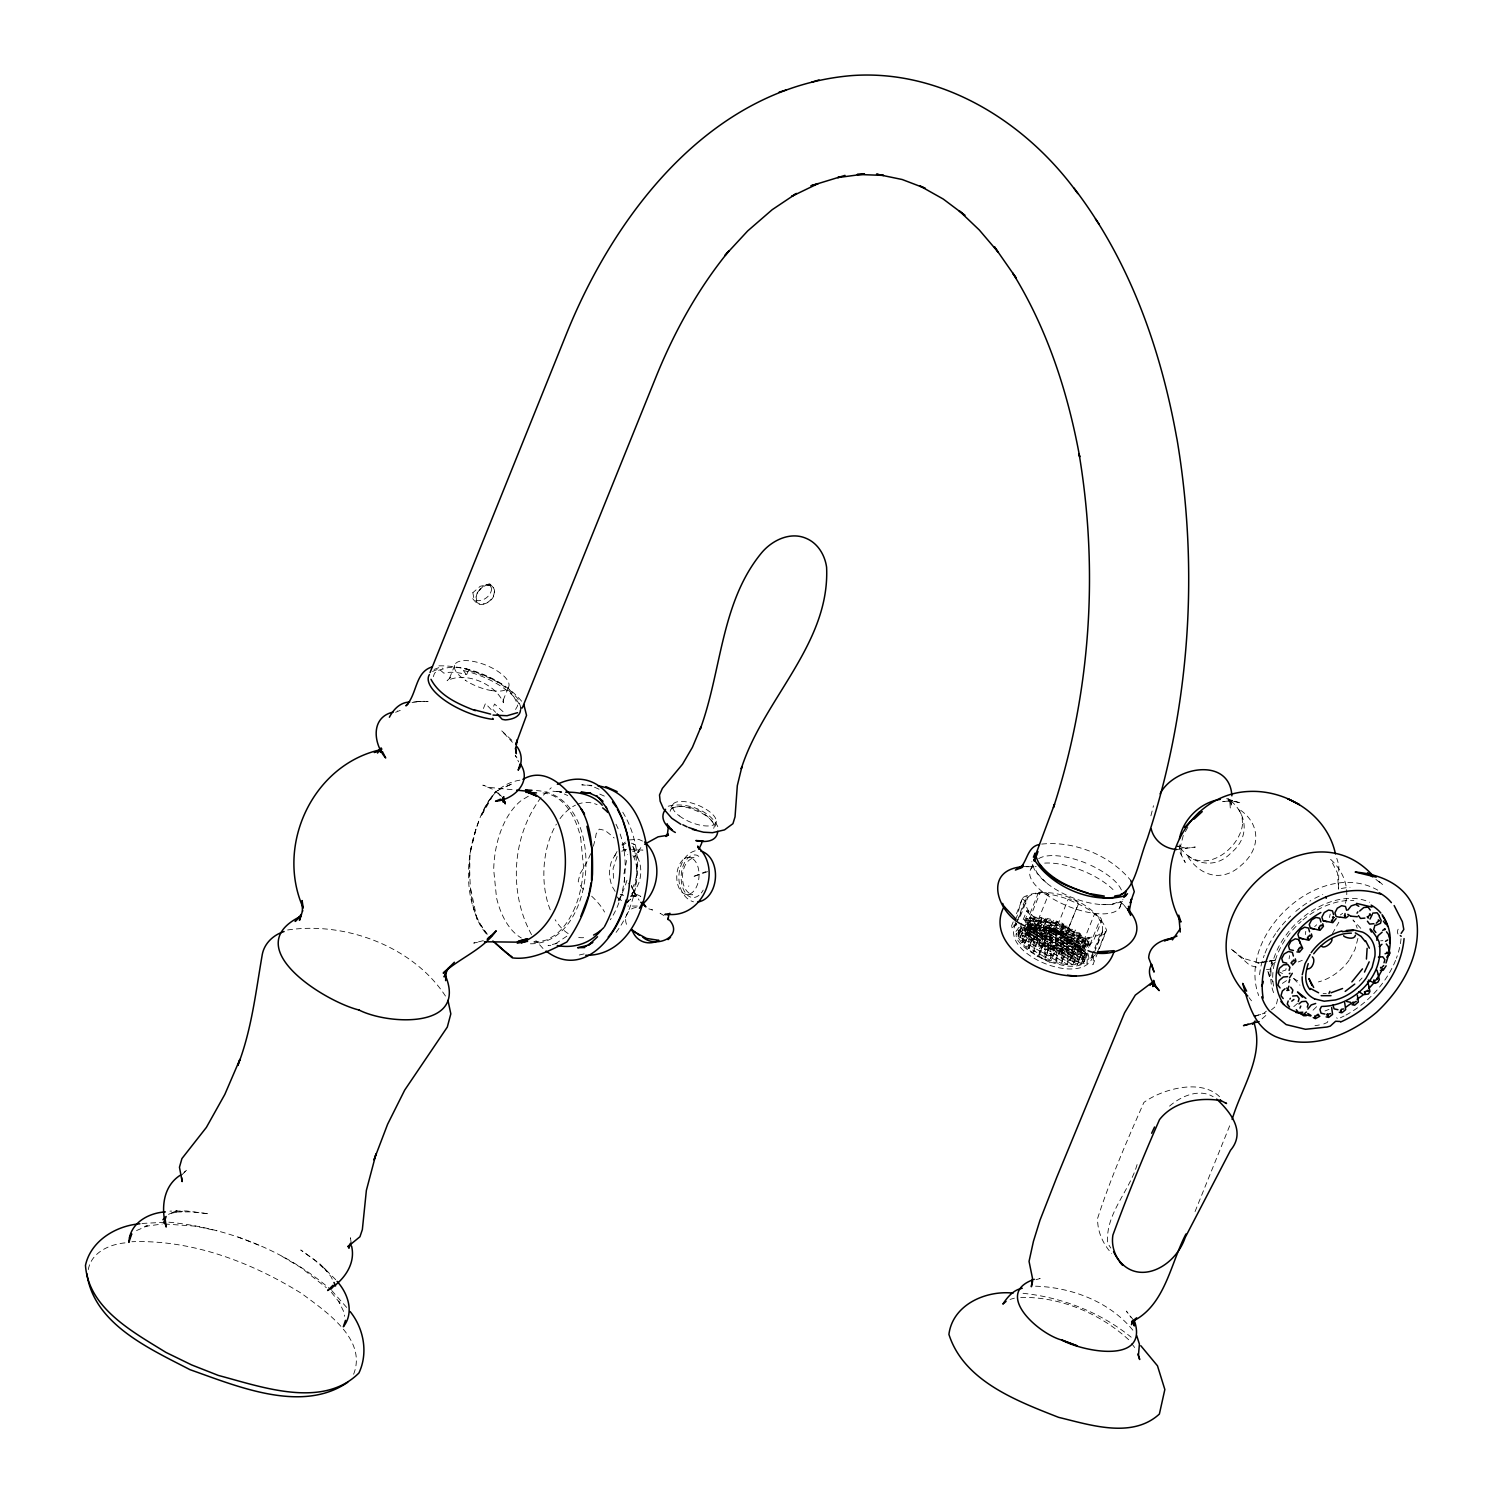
<?xml version="1.0" encoding="UTF-8"?>
<svg xmlns="http://www.w3.org/2000/svg" width="1503" height="1503" viewBox="0 0 1503 1503"><rect width="100%" height="100%" fill="white"/><g stroke="black" fill="none" stroke-linecap="round" stroke-linejoin="round"><path stroke-width="0.75" stroke-dasharray="5 3.75" d="M475.925 829.13L470.007 853.572L469.594 877.94M469.424 861.632C470.157 886.394 469.537 915.515 487.348 934.998M1082.01 950.009L1085.034 950.986L1090.032 938.586L1088.924 937.271L1077.501 964.381L1080.901 955.119L1076.843 953.071L1075.415 953.804L1076.937 955.42L1072.747 964.738L1076.092 955.42L1071.489 952.77L1070.042 953.503L1071.62 955.175L1068.069 963.987L1067.111 963.874L1070.681 955.063L1066.115 952.47L1064.669 953.203L1065.683 954.273L1061.4 963.479L1019.41 939.337L1023.017 929.737L1026.38 929.643L1024.802 927.952M1338.553 888.668L1338.835 864.976L1336.787 858.345M470.082 853.497L470.214 852.37M1289.123 958.782L1289.536 955.645M1305.337 934.565L1305.769 931.353M1048.512 944.391L1039.324 940.051L1036.957 937.271L1038.404 936.538L1043.026 939.206L1039.869 948.694L1018.057 936.068L1021.758 926.506M1082.028 950.497L1080.601 951.211L1082.968 953.992L1086.368 954.273M716.273 821.258L715.203 826.857C709.003 811.545 684.673 801.343 669.868 809.121L673.006 804.33M470.364 851.28C477.015 822.554 486.371 784.754 521.015 780.001M1037.596 940.916L1018.94 930.376L1017.982 934.922L1018.658 932.875C1040.339 921.433 1076.054 936.425 1085.204 958.895L1084.245 961.676L1089.431 950.61M1329.479 917.525L1330.211 914.143M1045.186 954.086L1046.107 954.612L1044.66 955.326L1048.737 945.274L1047.14 943.583L1042.669 943.339L1045.562 945.951L1044.134 946.665L1048.211 936.613L1043.589 933.964L1042.143 934.678L1044.51 937.459L1085.485 960.116M1232.197 800.329L1230.318 808.426L1229.661 799.408L1231.427 805.307L1227.989 798.544C1247.528 812.822 1250.515 837.321 1230.694 853.197C1214.518 870.256 1189.981 863.906 1178.634 845.193M1277.663 999.063L1275.991 1006.071L1271.444 1009.828M1183.274 835.386L1180.4 846.828L1180.625 845.588L1181.377 855.771L1181.114 854.343M1150.903 815.828L1153.459 805.74M1345.467 903.303C1349.901 887.202 1342.686 870.312 1330.719 859.491L1337.426 872.905L1338.534 889.25M1357.923 938.417L1354.992 949.483L1349.036 960.379M1316.609 1006.691L1312.927 1010.317M1026.061 898.738C1022.867 914.857 1043.702 923.312 1055.2 929.643C1069.497 934.659 1089.074 943.189 1102.488 932.292C1104.949 913.242 1079.473 904.656 1065.364 898.268C1056.553 895.393 1047.309 893.214 1037.953 893.721C1022.754 892.895 1022.265 911.4 1016.949 921.339M670.15 811.338L670.733 809.516C679.807 802.79 692.545 809.065 701.619 813.104A23.503 9.281 22 0 1 714.301 826.556L713.7 828.378M1072.747 964.738L1018.113 932.461M1082.179 952.902L1085.429 953.935L1081.333 963.367L1084.753 954.198L1080.77 954.104L1083.137 956.885L1086.65 957.204M1040.414 951.512L1050.24 927.201L1040.414 951.512L1050.616 956.002L1060.442 931.691L1058.638 932.292L1049.827 927.839M353.618 1374.249C367.427 1339.041 325.644 1311.405 301.671 1293.519C251.057 1262.163 192.196 1239.599 131.907 1241.722M626.619 860.411L623.952 873.807L624.872 882.9M88.301 1269.584C91.288 1252.394 109.663 1244.202 125.369 1242.849M433.296 676.669L434.536 673.212L437.636 670.601L445.884 668.159A36.053 14.26 22 0 1 468.222 669.417L466.681 669.643C485.751 676.049 512.072 683.94 517.652 705.734L514.064 712.103M478.687 821.784C464.84 856.71 462.774 903.265 486.897 934.039M1060.291 932.705L1063.842 923.894L1059.333 933.156L1062.753 923.424L1057.605 921.433L1054.054 930.225L1052.795 929.793L1056.346 920.982L1058.037 922.786L1053.979 932.856L1055.407 932.123L1053.208 930.507M1229.679 1125.822L1193.87 1214.499M432.563 671.578A49.148 19.445 22 0 1 437.354 669.586L439.214 669.173L443.855 673.175A36.053 14.26 22 0 1 466.193 674.434L463.375 670.526L464.615 668.422C486.728 673.776 508.578 684.767 522.931 702.803M466.775 674.434L468.804 669.399M483.421 708.514L485.45 703.517L491.575 710.017M508.315 687.547L502.528 701.882L503.261 699.628L503.411 702.784C495.671 683.771 465.479 671.127 447.067 680.746L451.257 676.782L449.378 678.548L455.184 664.213M1030.908 868.978L1033.463 862.666M1013.191 921.884L1010.486 928.591L1017.381 924.138M1016.479 913.73L1023.073 897.423C1049.357 882.9 1096.401 902.683 1106.603 930.282L1092.906 964.776L1093.508 957.561L1091.403 953.259M1014.882 919.141C1020.443 915.515 1018.264 893.477 1027.996 897.253L1019.804 917.525M1016.122 923.387C997.579 954.01 1085.241 989.143 1093.376 954.875M1015.145 921.846L1015.746 925.36L1018.207 919.272M1019.015 917.243L1025.572 901.03L1022.904 899.339M1024.614 920.963L1028.71 910.837L1026.718 910.837L1017.869 933.194M1021.871 927.032L1018.057 936.068M1026.718 910.837L1031.039 915.891L1034.214 916.68L1024.388 940.991L1018.884 935.148L1021.326 929.079M1023.205 927.52L1021.777 931.033L1023.224 930.319L1020.95 928.384M1025.628 921.827L1027.056 918.314L1029.593 919.122L1031.039 918.408L1030.175 917.488M1026.023 923.875L1019.41 939.337M1038.479 892.594L1030.137 913.223L1029.762 918.239L1038.705 918.746L1048.53 894.417C1047.29 891.767 1036.319 890.734 1039.588 893.928L1027.338 924.533M1026.211 926.75L1022.134 936.82L1023.581 936.087L1022.641 935.561M1027.357 926.186L1030.926 917.375L1034.966 919.423L1036.412 918.709L1034.872 917.074L1031.528 926.393L1035.717 917.074L1040.32 919.723L1041.767 919.009L1040.189 917.337L1036.638 926.13L1038.611 928.497L1069.967 945.594M1026.38 929.643L1022.303 939.694L1023.75 938.98L1022.829 938.454M1031.039 918.408L1026.962 928.459L1028.409 927.746L1027.488 927.201M1026.568 932.536L1021.89 942.794L1026.568 932.536L1023.336 930.319M1033.745 941.93L1034.665 942.475L1033.219 943.189L1037.295 933.138L1035.699 931.447L1031.227 931.202L1034.12 933.814L1032.693 934.528L1036.769 924.477L1032.148 921.827L1030.701 922.541L1027.15 931.334L1028.578 930.62L1025.685 928.009M1026.38 918.558L1031.208 921.283L1027.657 930.094L1031.697 931.954M1025.328 922.241L1029.799 922.485L1031.396 924.176L1027.845 932.987L1031.885 934.828M1026.944 924.401L1031.565 927.05L1027.507 937.12L1028.935 936.388L1028.014 935.862M1027.131 927.295L1031.753 929.944L1027.676 939.995L1029.123 939.281L1028.202 938.755M1036.412 918.709L1032.336 928.76L1033.763 928.046L1030.87 925.416L1032.317 924.702L1036.938 927.351L1032.862 937.421L1034.308 936.688L1031.415 934.077L1035.886 934.321L1037.465 936.012L1033.406 946.063L1034.834 945.349L1033.914 944.823M1031.922 932.837L1027.451 932.574L1025.873 930.883L1030.344 931.146L1031.922 932.837L1027.845 942.888L1029.292 942.174L1028.371 941.629M1036.582 921.583L1032.11 921.339L1030.513 919.648L1034.985 919.911L1036.582 921.583L1032.505 931.635L1033.951 930.921L1031.058 928.309L1032.505 927.595L1037.108 930.244L1033.049 940.296L1034.477 939.582L1033.557 939.056M1025.948 933.833L1027.488 933.062L1032.11 935.711L1028.033 945.763L1029.48 945.049L1028.54 944.523M1032.11 935.711L1027.432 935.392L1024.031 945.049L1028.146 936.106L1030.701 936.914L1032.279 938.605L1029.123 948.092L1051.067 960.605L1055.463 951.512M1032.279 938.605L1028.146 948.6L1032.298 939.582L1036.243 940.108L1037.822 941.78L1033.125 952.057L1037.652 938.905L1033.031 936.237L1031.584 936.97L1036.206 939.619L1037.652 938.905M1041.767 919.009L1037.69 929.061L1039.137 928.347L1038.216 927.802M1041.955 921.884L1037.483 921.64L1035.886 919.949L1040.358 920.212L1041.955 921.884L1038.798 931.39L1036.412 928.61L1037.859 927.896L1042.481 930.545L1038.404 940.596L1039.851 939.882L1038.93 939.356M1042.124 924.777L1040.677 925.491L1036.055 922.842L1040.546 923.086L1042.124 924.777L1038.047 934.828L1039.494 934.114L1036.6 931.503L1041.072 931.747L1042.669 933.438L1038.592 943.489L1040.02 942.776L1037.126 940.145L1038.573 939.431L1043.195 942.08L1038.667 955.25L1040.734 954.311L1039.813 953.785M1042.312 927.67L1040.865 928.384L1036.243 925.716L1037.69 925.003L1042.312 927.67L1038.235 937.722L1039.663 936.989L1036.769 934.378L1041.241 934.622L1042.838 936.313L1038.761 946.364L1040.208 945.65L1039.287 945.124M1047.14 919.31L1043.063 929.361C1044.341 928.572 1041.804 921.827 1046.126 918.239L1047.14 919.31L1045.693 920.024L1041.128 917.431L1036.901 926.693M1047.309 922.184L1042.838 921.94L1041.26 920.249L1045.731 920.512L1047.309 922.184L1043.232 932.255L1044.679 931.522L1043.758 930.996M1049.47 937.064L1050.409 937.59L1048.962 938.323L1053.039 928.272L1048.418 925.604L1046.971 926.318L1043.42 935.129L1047.967 935.749L1072.052 950.516L1075.209 941.01L1073.63 939.319L1069.159 939.074L1071.526 941.855L1080.262 946.063L1084.377 937.102L1079.699 936.782L1084.321 939.45L1085.861 938.68L1081.69 948.788L1086.462 939.375L1085.241 939.976L1088.473 942.174M1047.666 927.971L1046.22 928.685L1041.617 926.017L1043.044 925.303L1047.666 927.971L1043.589 938.022L1045.036 937.29L1044.115 936.764M1047.854 930.845L1043.383 930.601L1041.786 928.91L1043.232 928.196L1047.854 930.845L1043.777 940.897L1045.224 940.183L1042.33 937.571L1043.758 936.839L1048.38 939.507L1044.303 949.558L1045.75 948.844L1044.829 948.299M1039.362 955.006L1043.364 944.974L1041.786 943.283L1037.314 943.039M1048.023 933.739L1043.552 933.476L1041.974 931.804L1046.445 932.048L1048.023 933.739L1043.946 943.79L1045.393 943.076L1044.472 942.531M1052.682 922.485L1048.211 922.241L1046.614 920.55L1051.085 920.813L1052.682 922.485L1049.526 931.992L1064.256 939.525M1052.851 925.378L1048.38 925.134L1046.802 923.443L1048.23 922.729L1052.851 925.378L1048.775 935.43L1050.221 934.716L1049.301 934.19M1050.541 954.386L1051.48 954.912L1050.033 955.626L1054.11 945.575L1049.489 942.926L1048.042 943.64L1044.491 952.451L1049.038 953.052L1067.393 964.438M1053.208 931.146L1048.737 930.902L1047.159 929.211L1048.587 928.497L1053.208 931.146L1049.132 941.197L1050.578 940.483L1049.658 939.957M1053.396 934.039L1048.925 933.776L1047.328 932.104L1051.799 932.348L1053.396 934.039L1050.24 943.527L1044.284 939.657M1048.925 948.168L1045.355 956.96L1046.276 957.486L1044.773 958.144L1048.925 948.168L1047.328 946.477L1042.913 946.195M1053.565 936.914L1052.138 937.628L1047.516 934.979L1051.987 935.223L1053.565 936.914L1049.489 946.965L1050.935 946.251L1048.042 943.64M1058.225 925.679L1053.753 925.435L1052.156 923.744L1053.603 923.03L1058.225 925.679L1054.148 935.73L1055.594 935.016L1054.674 934.49M1045.506 957.881L1049.056 949.069L1052.87 949.652L1054.204 951.08L1051.067 960.605M1053.753 939.807L1052.307 940.521L1047.685 937.872L1049.132 937.158L1053.753 939.807L1049.676 949.858L1051.123 949.144L1048.23 946.514L1052.701 946.777L1054.279 948.468L1050.202 958.519L1051.649 957.787L1050.729 957.261M1058.394 928.572L1056.966 929.286L1052.344 926.618L1053.772 925.904L1058.394 928.572L1054.336 938.624L1055.764 937.891L1054.843 937.365M1053.922 942.682L1049.451 942.437L1047.873 940.746L1049.301 940.033L1053.922 942.682L1049.845 952.752L1051.292 952.019L1050.372 951.493M1058.582 931.447L1054.11 931.202L1052.513 929.512L1053.96 928.798L1058.582 931.447L1054.505 941.498L1055.951 940.784L1055.031 940.258M1058.751 934.34L1054.279 934.077L1052.701 932.405L1057.173 932.649L1058.751 934.34L1054.693 944.391L1056.121 943.677L1055.2 943.132M1060.93 949.22L1061.851 949.746L1060.404 950.46L1064.481 940.408L1059.859 937.759L1058.413 938.473L1054.862 947.266L1059.427 947.886L1083.268 962.408L1087.289 952.94M1063.598 925.98L1062.151 926.693L1057.53 924.044L1062.001 924.289L1063.598 925.98L1059.521 936.031L1060.949 935.317L1058.056 932.705L1062.527 932.95L1064.124 934.641L1060.047 944.692L1061.494 943.978L1060.573 943.433M1059.108 940.108L1057.68 940.822L1053.058 938.173L1054.486 937.459L1059.108 940.108L1055.031 950.159L1056.477 949.445L1053.584 946.815L1058.056 947.078L1059.653 948.769L1055.144 961.901L1057.191 960.981L1056.271 960.455M1063.767 928.873L1062.32 929.587L1057.699 926.919L1059.145 926.205L1063.767 928.873L1059.69 938.924L1061.137 938.21L1060.216 937.665M1059.296 942.982L1054.824 942.738L1053.227 941.047L1057.699 941.31L1059.296 942.982L1055.219 953.052L1056.665 952.32L1053.772 949.708L1058.244 949.952L1059.822 951.643L1055.989 961.582M1063.936 931.747L1059.465 931.503L1057.887 929.812L1059.333 929.098L1063.936 931.747L1059.878 941.799L1061.306 941.085L1060.385 940.559M1059.465 945.875L1054.993 945.631L1053.415 943.94L1057.887 944.185L1059.465 945.875L1055.388 955.927L1056.834 955.213L1055.914 954.687M1064.293 937.515L1059.822 937.271L1058.244 935.58L1059.69 934.866L1064.293 937.515L1060.235 947.566L1061.663 946.852L1060.742 946.326M1068.445 928.309L1078.271 903.998C1078.759 901.387 1070.136 897.704 1068.051 899.508L1058.225 923.819L1068.445 928.309L1078.684 903.359M1064.65 943.283L1060.179 943.039L1058.6 941.348L1060.047 940.634L1064.65 943.283L1060.592 953.353L1062.02 952.62L1055.557 948.919M1069.309 932.048L1067.863 932.762L1063.241 930.113L1067.712 930.357L1069.309 932.048L1065.232 942.099L1066.679 941.385L1063.786 938.774L1065.232 938.06L1069.854 940.709L1065.777 950.76L1067.205 950.046L1066.285 949.52M1064.838 946.176L1060.366 945.932L1058.77 944.241L1063.241 944.485L1064.838 946.176L1060.761 956.227L1062.208 955.513L1055.726 951.794M1069.497 934.941L1065.026 934.678L1063.429 933.006L1067.9 933.25L1069.497 934.941L1065.42 944.992L1066.848 944.279L1065.928 943.734M1065.007 949.069L1060.536 948.806L1058.957 947.115L1063.429 947.378L1065.007 949.069L1060.949 959.121L1062.377 958.407L1061.456 957.862M1069.61 939.826L1065.984 938.661L1063.598 935.881L1065.045 935.167L1069.666 937.816L1065.589 947.867L1067.036 947.153L1066.115 946.627M1065.195 951.944L1063.748 952.658L1059.127 950.009L1063.598 950.253L1065.195 951.944L1061.118 961.995L1062.565 961.281L1061.644 960.755M1070.023 943.583L1065.552 943.339L1063.955 941.648L1065.402 940.934L1070.023 943.583L1065.946 953.654L1067.393 952.921L1066.472 952.395M1070.211 946.477L1065.74 946.232L1064.143 944.542L1065.589 943.828L1070.211 946.477L1066.134 956.528L1067.562 955.814L1061.099 952.094M1074.852 935.242L1070.38 934.979L1068.802 933.307L1073.274 933.551L1074.852 935.242L1070.775 945.293L1072.221 944.579L1069.328 941.949L1070.775 941.235L1075.396 943.884L1071.32 953.954L1072.747 953.221L1071.827 952.695M1070.38 949.37L1065.909 949.107L1064.312 947.416L1065.759 946.702L1070.38 949.37L1066.303 959.421L1067.75 958.707L1061.287 954.987M1075.04 938.116L1073.593 938.849L1068.971 936.181L1073.443 936.444L1075.04 938.116L1070.963 948.168L1072.409 947.454L1069.516 944.842L1070.944 944.128L1075.566 946.777L1071.489 956.829L1072.935 956.115L1072.015 955.589M1070.549 952.244L1069.121 952.958L1064.5 950.309L1068.971 950.554L1070.549 952.244L1066.491 962.296L1067.919 961.582L1066.998 961.056M1079.53 933.908L1075.96 942.7L1080.3 933.513L1081.108 935.58L1083.663 936.407L1080.262 946.063M1080.225 935.542L1075.753 935.279L1074.157 933.607L1078.628 933.851L1080.225 935.542L1070.155 961.093L1079.098 961.582L1081.69 959.215L1084.358 952.15M1075.753 949.671L1071.282 949.408L1069.685 947.717L1074.157 947.98L1075.753 949.671L1071.677 959.722L1073.104 959.008L1066.642 955.288M1080.394 938.417L1075.923 938.173L1074.344 936.482L1078.816 936.745L1080.394 938.417L1076.317 948.468L1077.764 947.754L1074.87 945.143L1079.342 945.387L1080.939 947.078L1076.862 957.129L1078.309 956.415L1077.369 955.889M1075.923 952.545L1074.476 953.259L1069.854 950.61L1071.301 949.896L1075.923 952.545L1071.846 962.596L1073.292 961.882L1066.829 958.162M1080.582 941.31L1079.135 942.024L1074.513 939.375L1078.985 939.619L1080.582 941.31L1076.505 951.361L1077.952 950.647L1075.058 948.036L1079.53 948.28L1081.108 949.971L1077.031 960.022L1078.478 959.309L1077.557 958.764M1086.293 947.378L1084.715 945.688L1080.244 945.443L1076.674 954.255L1081.239 954.856M1081.296 952.846L1079.849 953.56L1075.227 950.911L1076.674 950.197L1081.296 952.846L1077.219 962.897L1078.666 962.183L1072.184 958.463M1085.936 941.611L1084.508 942.325L1079.887 939.676L1081.315 938.962L1085.936 941.611L1081.878 951.662L1083.306 950.948L1080.413 948.337L1084.884 948.581M1086.124 944.504L1084.678 945.218L1080.056 942.55L1081.502 941.836L1086.124 944.504L1082.047 954.555L1083.494 953.823L1082.573 953.297M1087.383 946.289L1088.811 942.757L1086.876 942.137L1085.429 942.851L1089.938 945.481M1085.767 952.019L1082.404 960.323L1083.851 959.609L1082.911 959.064M1089.976 944.673L1099.801 920.362C1104.912 921.132 1097.115 913.505 1094.297 914.519L1084.471 938.83L1089.976 944.673L1093.508 940.84L1101.793 920.343M1086.763 953.259L1083.268 962.408M1095.706 954.63L1090.671 958.256L1093.959 950.14M1094.766 948.111L1100.497 933.927C1103.578 937.421 1108.143 930.432 1102.939 930.15L1095.555 948.393M1094.203 952.827L1102.488 932.292M1097.603 951.662L1105.607 931.86M1119.547 907.887L1122.948 899.47M1015.746 925.36L1016.61 923.312M1093.113 954.48L1090.671 958.256M1137.095 1164.581C1129.598 1191.015 1104.761 1214.574 1107.767 1243.376L1110.83 1248.054M614.802 855.977L617.677 850.21M481.467 815.171L485.112 807.731L481.542 815.002M481.843 814.964L494.844 792.231M617.113 856.466L613.092 868.584L613.619 881.998M618.165 900.936L619.894 897.742A86.93 61.435 -42.5 0 0 627.634 877.771M489.076 800.573L485.037 807.881L493.961 792.814L498.32 790.202M1185.379 831.629L1188.516 826.011M1332.353 933.72L1338.835 922.241M688.562 886.338L688.844 885.906M541.061 797.492C511.696 836.044 508.296 893.139 531.893 935.279M616.08 932.405C641.837 898.381 645.125 846.734 621.791 810.681M615.779 853.911L611.928 860.392A22.902 13.64 -86.7 0 0 609.692 877.564L611.627 885.605L615.291 891.617M640.86 847.579L634.134 857.029L638.925 851.487L637.629 852.295L643.002 850.078L623.407 849.59M1359.2 981.158L1362.094 977.983M1265.827 1015.521L1258.95 1021.589M181.825 1174.876L187.311 1169.559L184.099 1172.302M1018.884 927.389L1015.464 932.142L1021.777 928.178M543.372 795.162L551.244 787.741M566.838 936.181L554.626 944.335M1314.655 926.675L1316.684 924.777M627.183 902.364L630.696 899.113L626.995 902.927L633.533 892.012L632.181 894.886C638.174 879.255 638.737 861.426 632.913 845.644L634.191 849.458L631.429 843.803M631.655 893.721C642.664 883.708 643.754 864.45 634.83 852.746M621.885 844.911L625.304 842.037M1275.483 961.976L1270.599 966.241L1271.763 961.3L1269.359 976.631L1267.348 970.262L1272.891 981.872M1293.782 1006.615L1297.859 1003.102M1169.559 1106.114C1180.851 1096.251 1199.056 1088.191 1213.165 1096.72M1266.334 1011.162L1263.553 1013.492L1254.46 1016.141M1340.357 914.951L1342.705 913.298M1090.032 938.586L1080.901 937.759M528.323 796.233L521.673 800.178A74.962 44.902 -86.8 0 0 501.701 828.717A75.545 45.24 -86.8 0 0 493.698 869.786L496.516 897.704A76.334 45.71 -86.8 0 0 512.842 931.165A76.334 45.71 -86.8 0 0 521.334 937.966M622.486 845.193L625.906 843.315M621.754 851.224L627.164 849.195M632.669 851.619L638.136 849.59L633.74 849.42M1042.894 927.652L1047.178 918.446L1052.269 919.723L1048.418 929.662L1049.958 928.892L1048.718 928.535M497.869 790.371L511.17 784.303M1031.208 921.283L1026.737 921.038L1025.046 919.235M1031.396 924.176L1026.925 923.932M1031.565 927.05L1027.094 926.806M1036.769 924.477L1032.279 924.232L1030.701 922.541M1021.946 933.927L1023.393 933.213L1022.472 932.687M1031.753 929.944L1027.282 929.699M1036.938 927.351L1032.467 927.107M1027.319 934.227L1028.766 933.513L1022.284 929.793M1037.108 930.244L1032.636 930M1037.295 933.138L1032.824 932.875M1042.481 930.545L1038.009 930.301M1058.037 922.786L1053.565 922.541L1051.987 920.851L1053.528 920.08L1048.606 932.555L1050.052 931.822L1043.57 928.102M1022.397 942.625L1023.938 941.874L1022.998 941.329M1037.465 936.012L1032.993 935.768M1042.669 933.438L1038.197 933.175M1053.039 928.272L1051.593 928.986L1046.971 926.318M1042.838 936.313L1038.366 936.068M1036.45 942.475L1037.822 941.78M1043.026 939.206L1038.554 938.943M1048.211 936.613L1043.74 936.369M1028.728 948.393L1029.649 947.942L1024.031 945.049M1043.195 942.08L1038.723 941.836M1048.38 939.507L1043.909 939.243M1033.576 948.957L1035.022 948.243L1034.102 947.698M1041.936 945.688L1043.364 944.974M1064.124 934.641L1059.653 934.378M1033.763 951.831L1035.191 951.117L1034.271 950.591M1048.737 945.274L1044.266 945.03M1039.118 952.132L1040.564 951.418L1039.644 950.892M1054.11 945.575L1049.639 945.331M1064.481 940.408L1063.034 941.122L1058.413 938.473M1069.666 937.816L1065.195 937.571M1054.279 948.468L1049.808 948.205M1069.854 940.709L1065.383 940.465M1059.653 948.769L1055.181 948.506M1075.209 941.01L1070.737 940.765M1058.281 952.414L1059.822 951.643M1075.396 943.884L1070.925 943.64M1059.54 952.789L1064.631 954.048L1061.4 963.479M1076.148 945.594L1077.595 944.88L1076.655 944.335M1075.566 946.777L1071.094 946.533M1055.576 958.82L1057.022 958.106L1056.083 957.561M1080.939 947.078L1076.467 946.834M1081.108 949.971L1076.636 949.708M1082.216 957.43L1083.663 956.716L1082.742 956.19M1314.693 898.362L1322.79 894.398M1340.319 1017.85L1344.077 1016.009M707.612 871.646L692.582 876.85L705.903 871.627M1282.378 983.394L1286.793 980.463L1286.117 979.092M1122.534 901.518L1111.675 904.637L1101.586 904.581M168.468 1214.368L177.035 1210.648L170.421 1213.353L182.351 1211.268L176.246 1211.982L191.576 1211.85L208.917 1213.842L186.428 1210.967L169.952 1211.117M136.548 1230.562L147.369 1225.847L143.198 1226.617L162.305 1224.006M668.196 806.228C686.044 801.437 711.483 810.605 718.528 828.322M434.104 669.399L440.473 667.069L442.54 668.29M395.627 712.272L400.775 710.149L397.656 710.863M511.546 784.153L506.286 786.313M1298.216 961.976L1302.274 960.342M1324.988 1010.974L1328.971 1009.377M1282.529 971.145L1285.816 970.017L1286.361 966.917M1076.749 942.325L1079.53 932.912L1075.566 932.405L1073.987 930.714L1075.378 930.019L1070.606 942.4L1072.052 941.686L1071.113 941.16M1016.855 924.307L1013.811 925.228L1017.738 924.533M1035.98 1279.711L1040.151 1278.489L1036.506 1278.658M1255.888 1015.84L1265.188 1013.135M1010.035 1299.419L1014.393 1298.16M1323.786 1023.956L1327.262 1022.491A6.707 4.678 -43.2 0 1 1328.201 1020.875M483.308 940.653L473.727 943.076L480.19 941.705M533.96 942.043A76.334 45.71 -86.8 0 0 538.299 942.043L546.923 939.882L555.208 935.054A75.545 45.24 -86.8 0 0 575.254 906.76M584.179 953.879L578.167 955.269L579.651 954.95M557.143 943.377L548.05 945.443L550.831 945.331M629.137 839.933L638.587 839.313L644.562 841.962M637.347 906.065L627.878 906.027M1041.673 844.085C1074.288 840.703 1109.778 855.132 1130.726 880.401M287.637 929.981C346.291 921.189 415.335 947.322 447.086 998.593M1262.182 962.371L1257.823 963.122L1266.86 961.582M1270.918 960.868L1275.277 960.116M1269.133 961.187L1275.915 960.022L1269.49 961.075M695.156 850.792C674.753 856.56 672.78 895.412 693.503 901.819M1027.244 920.813C1049.752 918.389 1076.186 928.178 1088.529 947.717M1267.348 961.413L1258.781 962.822L1242.624 958.162L1243.469 958.632L1230.694 948.543L1249.914 965.452L1259.946 967.97M412.047 702.671L419.619 701.469M636.314 907.587C627.841 907.53 622.486 919.78 627.709 926.186M141.996 1223.442L166.72 1222.202M1223.517 801.55L1232.61 800.573L1222.427 801.681M1266.484 969.567L1273.079 968.853M1176.68 849.514L1195.28 847.072L1185.51 848.105L1176.999 846.039L1182.955 848.237L1179.987 845.964M1380.618 940.822L1382.91 940.653M1323.091 993.539L1326.247 993.389M1035.567 1286.192C1072.503 1287.301 1112.22 1302.669 1134.915 1332.823M1020.706 1297.39C1060.348 1296.601 1100.14 1313.415 1129.129 1340.131M1026.286 866.743L1036.243 866.649M1023.148 866.649L1033.651 866.555M164.522 1223.987L195.522 1226.166L216.996 1230.788M438.895 665.867C462.548 665.265 485.657 674.133 505.44 686.627M415.579 701.375L428.092 701.45L413.889 701.356M1028.052 924.871C1048.23 924.758 1068.539 933.025 1083.231 946.758M1026.587 927.426C1048.342 927.558 1071.301 936.444 1085.504 953.297M423.301 701.337L424.729 701.337M530.409 943.79C599.302 944.316 607.362 794.054 536.439 790.616M591.881 785.393L581.774 784.829L591.731 785.825L590.303 785.336L599.885 789.601M689.032 857.349L694.837 857.668C679.694 859.754 677.872 890.678 692.564 894.773L686.758 894.454L684.579 891.692A21.343 12.775 -86.8 0 1 682.963 866.386A21.343 12.775 -86.8 0 1 697.242 855.339L701.3 858.063M533.997 941.799L538.299 942.043M503.017 711.652L494.543 704.024L492.514 709.021L495.595 712.29M630.659 896.089L637.234 896.577L632.406 895.45M561.389 791.874L552.785 791.198L561.803 792.1L559.06 791.686L567.721 795.519M631.842 895.656L640.86 896.37L635.863 894.078L631.955 887.653L639.094 900.203M512.091 789.695L489.621 787.44L482.839 785.148L493.379 789.545L499.917 795.012M620.175 894.68L622.824 894.943M491.669 690.61L496.103 691.098A29.121 11.517 22 0 0 506.586 679.055A29.121 11.517 22 0 0 473.577 661.452A29.121 11.517 22 0 0 454.77 669.06A28.933 11.442 22 0 0 465.385 680.258M1026.793 924.12C1047.422 925.942 1067.468 933.983 1083.888 946.589M168.862 1222.183C227.385 1227.876 285.401 1250.571 330.115 1289.086M1023.036 1293.294C1062.114 1297.371 1100.609 1312.438 1131.195 1337.219M1226.58 798.694L1240.896 803.072L1231.258 800.723M463.375 670.526L466.287 671.221A49.148 19.445 22 0 1 519.136 704.268M1050.672 962.183C1061.343 965.245 1074.288 969.191 1084.565 963.085C1062.884 969.642 1024.013 956.077 1016.423 933.175C1010.73 949.22 1077.482 973.831 1037.051 956.19M648.826 908.864L652.603 909.991L648.544 908.77M1058.525 933.457L1054.486 931.597M1064.068 936.651L1060.028 934.791M1090.051 945.988L1085.598 945.744L1087.195 947.435M1036.882 929.361L1032.843 927.501M1027.883 927.896L1031.528 929.061M1022.961 927.746L1026.154 928.76M1037.07 932.255L1033.031 930.395M1069.798 942.719L1065.759 940.859M1084.865 948.092L1080.244 945.443M1042.612 935.448L1038.573 933.588M1075.34 945.894L1071.301 944.034M1037.239 935.129L1033.2 933.288M1080.882 949.088L1076.843 947.228M1042.781 938.323L1038.742 936.463M1075.509 948.788L1071.47 946.928M1084.884 951.775L1082.385 950.422M1037.427 938.022L1033.388 936.162M1081.052 951.963L1077.012 950.121M1043.138 944.091L1039.099 942.231M1054.054 947.585L1050.015 945.725M1048.681 947.285L1044.641 945.425M1054.223 950.46L1050.184 948.6M1081.333 963.367L1077.726 961.657M237.981 1237.025L261.898 1246.419M599.753 794.091L606.686 797.154M620.964 894.229L623.557 895.412M631.392 843.127L634.717 844.648L631.485 842.845M1279.091 971.877L1282.472 973.512M664.007 915.59L660.08 913.279L663.311 915.233M282.132 1256.414L301.295 1267.799L326.339 1287.695M1375.921 879.443L1382.704 884.647L1378.138 880.645M1377.763 890.152C1319.803 857.443 1236.217 934.791 1258.687 995.587M686.627 894.417L688.975 896.333A21.343 12.775 -86.8 0 0 699.045 895.262M542.996 948.487L535.895 940.615M618.372 898.024L621.453 900.635M1046.407 882.881L1034.778 870.876L1031.847 861.689M1119.867 901.312L1124.657 905.727M331.731 1290.589L348.79 1309.827M509.104 689.313L517.784 698.519L520.827 707.462M501.551 796.383L497.587 792.382L499.992 795.557M511.828 740.265L501.42 730.571L512.448 742.275M1293.651 978.585L1299.963 985.216M1062.903 924.345L1064.481 926.036L1068.896 926.299L1064.875 936.331L1066.322 935.617L1065.345 935.11M1219.553 1096.72C1201.141 1078.365 1162.439 1088.905 1143.915 1102.394C1127.156 1140.345 1110.36 1178.84 1097.622 1218.313C1097.265 1231.521 1102.977 1243.939 1111.732 1253.596M1077.501 964.381L1072.372 961.356M1024.52 919.573L1025.854 920.982M1360.779 928.328L1352.982 919.949A41.671 29.008 -43.3 0 1 1357.19 928.234M487.254 934.246L477.541 920.418M1124 905.182L1128.114 910.33M335.751 1279.711L319.294 1263.271L300.769 1250.008L315.198 1260.529L326.902 1271.313L323.126 1266.728L330.998 1276.592L335.582 1285.929M331.393 1292.336L341.087 1304.51L338.588 1301.147L344.055 1312.269L344.582 1316.29M1249.049 997.616L1251.529 1000.791M1131.665 1343.513L1136.738 1350.276M1133.544 1320.16L1126.311 1311.086L1130.951 1317.323M616.812 896.558L619.724 900.522M516.919 757.888L515.228 755.257L518.667 761.908M1183.913 860.167L1185.247 862.478L1179.855 852.163L1179.16 844.78M1065.571 937.966L1066.491 938.511L1065.063 939.225L1069.873 926.825L1068.445 927.539L1070.023 929.211L1074.495 929.474L1070.418 939.525L1071.808 938.83L1070.925 938.285M477.146 919.723L470.195 886.488M580.646 837.584L583.408 865.672A74.962 44.902 -86.8 0 1 575.254 906.76M1088.379 954.649L1088.924 958.144L1086.988 963.536L1087.42 956.998M1018.884 935.148L1018.433 931.334M351.044 1242.004L350.462 1237.796L351.514 1245.837M593.328 846.208A86.93 59.632 -44.1 0 0 596.127 833.921L599.265 829.13L604.995 830.426A86.93 35.264 21.2 0 1 614.163 837.998M590.66 853.723A86.93 59.632 -44.1 0 1 580.214 873.318L578.204 881.265L581.774 887.897A86.93 33.479 22.8 0 1 586.057 891.26M591.675 896.201A86.93 33.479 22.8 0 1 604.544 912.039M622.843 847.185A86.93 35.264 21.2 0 1 627.728 854.587M577.415 804.33A67.71 40.543 -86.8 0 1 597.123 804.669M615.986 824.208A67.71 40.543 -86.8 0 1 618.785 830.37M620.157 834.033A67.71 40.543 -86.8 0 1 610.274 919.78M583.671 937.684A67.71 40.543 -86.8 0 1 575.743 936.895M568.172 933.551A67.71 40.543 -86.8 0 1 555.171 919.742M550.23 909.841A67.71 40.543 -86.8 0 1 556.373 824.17M560.018 818.647A67.71 40.543 -86.8 0 1 575.461 805.176M703.197 890.077A21.343 12.775 -86.8 0 1 701.319 892.951M632.951 855.62A22.883 13.752 -86.6 0 1 636.539 866.987M623.238 849.533A22.883 13.752 -86.6 0 1 625.906 849.777M636.502 867.006A22.902 13.715 -86.8 0 1 632.462 887.803M543.015 793.002A76.371 45.729 -86.8 0 1 564.264 803.898A76.371 45.729 -86.8 0 1 580.646 837.584M491.594 690.591A29.121 11.517 22 0 1 465.348 680.258M1120.768 904.13A48.509 19.182 22 0 1 1064.688 904.825A48.509 19.182 22 0 1 1034.008 866.047M1044.679 863.117A48.509 19.182 22 0 1 1114.005 890.621M1035.792 870.331A46.912 18.562 22 0 0 1041.184 878.071A46.912 18.543 22 0 0 1068.408 895.957A46.912 18.562 22 0 0 1118.457 901.631M1038.705 858.645A46.912 18.562 22 0 1 1088.848 864.338M1121.37 889.945A46.912 18.562 22 0 0 1115.977 882.223A46.912 18.562 22 0 0 1088.717 864.375M1349.074 960.285A41.671 29.008 -43.3 0 1 1318.432 981.91M1297.765 980.839A41.671 29.008 -43.3 0 1 1293.782 978.453M1273.605 992.656A68.386 47.626 -43.3 0 1 1297.596 922.015A68.386 47.626 -43.3 0 1 1369.534 902.232M1273.623 986.118A66.752 46.48 -43.3 0 1 1301.166 921.452M1302.913 919.949A66.752 46.48 -43.3 0 1 1353.827 900.485M1401.04 938.736A81.613 56.832 -43.3 0 1 1396.4 958.238M1395.554 960.398A81.613 56.832 -43.3 0 1 1359.426 1006.39M1357.547 1007.78A81.613 56.832 -43.3 0 1 1345.955 1015.107M1319.371 1024.952A81.613 56.832 -43.3 0 1 1314.975 1025.685M1259.589 974.714A81.613 56.832 -43.3 0 1 1264.23 955.232M1265.056 953.071A81.613 56.832 -43.3 0 1 1275.634 933.626M1276.93 931.785A81.613 56.832 -43.3 0 1 1290.626 916.06M1295.755 911.419A81.613 56.832 -43.3 0 1 1310.766 900.598M1341.258 888.517A81.613 56.832 -43.3 0 1 1350.013 887.315M1336.543 1017.813A6.726 4.678 -43.3 0 1 1337.294 1018.358M1397.978 934.002A6.707 4.659 -43.3 0 1 1399.932 926.712M472.844 592.689L473.764 597.724L476.827 600.993L476.094 597.405L477.353 592.708L475.756 597.799L476.695 602.346C486.07 609.11 501.006 594.418 491.669 585.569L488.043 584.31L484.098 585.155L477.315 592.783L481.542 587.203L487.705 584.78L480.284 586.245L472.844 592.689M491.65 588.368C491.368 596.635 481.618 602.91 473.952 600.035C469.781 594.756 477.296 605.784 480.547 604.544C488.437 604.45 496.535 596.184 493.848 588.143L488.343 582.281L491.65 588.368M1242.568 824.095C1239.843 847.917 1207.867 872.811 1186.6 854.7C1199.544 876.437 1222.465 882.975 1241.647 864.901C1261.149 848.425 1260.848 823.062 1238.453 808.783L1241.948 815.659L1242.568 824.095M682.982 859.754L682.024 860.731A18.581 11.122 -86.8 0 0 682.287 892.481A18.581 11.122 -86.8 0 0 699.045 875.422A18.581 11.122 -86.8 0 0 682.982 859.754M1064.519 926.506L1063.072 927.238L1064.669 928.91L1069.14 929.173L1064.519 926.506M1070.061 929.699L1068.614 930.413L1070.211 932.104L1074.683 932.348L1070.061 929.699M490.016 585.588L487.31 584.836L490.016 585.588M635.299 894.924L631.335 885.624L635.299 894.924M679.318 815.885A23.353 9.262 22.1 0 0 715.672 823.062A23.353 9.262 22.1 0 0 688.036 802.151A23.353 9.262 22.1 0 0 679.318 815.885"/><path stroke-width="1.5" d="M668.14 919.535L668.797 914.444C703.31 917.206 722.981 869.73 697.711 846.734M1367.129 948.318L1366.434 959.064M1344.678 1002.614L1345.673 1009.659L1341.86 1012.778L1339.286 1012.27M445.621 980.614L445.996 971.408L444.137 976.969L448.232 968.327L454.394 962.239M1357.341 995.249L1358.355 1001.994L1354.635 1005.206L1352.042 1004.718M1151.542 966.147L1151.655 964.362L1154.097 972.065L1148.668 957.843C1149.288 945.143 1162.27 939.225 1173.411 938.191L1164.374 940.803L1177.018 936.087M591.543 880.495L591.957 849.045L586.921 826.293M1401.228 936.256L1400.251 935.58M519.643 768.202L519.906 764.802L518.178 770.194C522.537 762.81 522.217 753.661 517.051 746.728M503.843 796.815L503.317 802.283L502.678 798.243M1292.298 973.324L1289.518 977.814M1153.646 980.369L1152.839 986.569L1153.703 982.924M380.409 752.402L381.104 747.818M1372.371 914.275L1370.003 919.066M1354.748 984.089L1345.185 991.398M591.13 882.674L588.612 895.807L580.853 916.323M1376.278 923.161L1379.209 920.418L1378.251 920.043L1378.946 920.944M1003.459 907.756C978.491 959.29 1097.096 1006.484 1114.099 951.267M626.206 899.94C622.9 911.382 617.094 926.599 608.208 937.139M1389.542 942.982L1390.2 940.164L1388.603 935.467M1032.636 1281.251L1031.34 1286.756L1032.486 1278.301L1029.048 1261.374L1033.425 1241.365L1040.001 1220.173L1056.778 1177.3L1124.582 1012.797L1135.31 995.118L1152.839 981.872M1132.341 1321.005L1131.477 1324.65L1136.644 1317.812L1131.609 1321.813C1165.182 1306.107 1170.386 1263.478 1185.961 1234.001M1150.941 965.076C1146.507 974.451 1152.782 984.014 1159.17 990.609L1153.177 982.586L1155.769 987.095L1154.191 982.041M1179.404 838.862C1183.105 819.154 1200.484 802.226 1220.323 799.371M1302.256 974.752L1305.074 963.63L1310.146 954.518M1308.23 963.611C1305.205 973.23 1304.04 982.154 1309.977 989.556M1385.991 962.972C1391.477 947.679 1392.999 929.549 1382.384 915.985M1386.142 965.809L1383.211 970.224L1380.355 970.318M1389.711 953.127L1386.724 957.204M1389.11 955.307L1389.824 952.677L1388.359 947.604M430.046 672.574L566.049 334.868C614.783 213.238 711.445 87.249 851.882 75.582C942.005 69.025 1026.549 122.288 1077.783 193.549M1289.104 970.412L1289.969 967.368L1287.789 964.494L1283.468 964.87L1279.429 968.308L1278.095 972.911L1280.274 975.804M1288.916 982.549L1289.781 979.505M1292.016 993.145L1292.881 990.101L1290.701 987.227M1298.291 1001.58L1299.156 998.537L1296.976 995.662L1292.655 996.038M1307.309 1007.179L1308.155 1004.136L1305.994 1001.261L1301.673 1001.656L1298.968 1003.929M1374.982 925.078L1373.686 929.643L1375.865 932.518M1376.786 940.239L1378.082 935.674L1382.159 932.161M1384 962.747L1384.902 959.665L1382.722 956.772L1378.401 957.148M1288.165 1000.998L1287.282 1004.079L1289.461 1006.972M502.378 800.103L503.486 796.684M1036.751 855.282L1037.972 851.506M302.629 910.63L299.454 920.362L301.427 914.294L295.133 921.452L300.337 916.511C237.53 947.36 324.949 1001.674 359.01 1010.016L359.33 1010.11M350.537 1243.15L348.846 1248.204L350.218 1244.409M345.483 1320.367L343.36 1326.754C354.483 1312.57 348.095 1293.463 337.048 1281.345M1369.177 961.845L1364.499 972.065M1290.382 998.293L1289.912 999.138M1345.035 913.523L1344.96 916.379L1344.415 915.515L1345.41 915.722M1311.969 985.517L1308.925 978.547L1313.697 987.433M1232.159 1119.453C1240.839 1088.999 1264.38 1056.534 1254.291 1023.675M1336.092 918.577L1332.785 922.654L1323.767 920.851M1299.963 1008.137L1300.79 1006.052M522.293 707.988L656.886 374.754C675.091 330.359 698.594 287.994 729.068 250.813L724.859 255.604L747.724 230.898L772.204 209.687L796.158 193.662M665.566 809.29C658.37 818.421 667.182 828.115 675.335 832.474M717.776 831.309C716.762 842.45 704.024 842.394 695.851 840.553L702.465 840.928M1033.406 857.18L1035.041 853.14L1034.365 861.219L1034.102 859.397C1052.213 887.747 1093.357 904.881 1125.954 895.544L1124.488 896.671L1127.532 893.74M1034.308 860.561L1036.018 856.353M1123.793 897.366L1126.348 891.054M1328.971 993.464L1329.892 991.341M1151.636 1133.262L1154.548 1127.006M331.261 1288.973L333.065 1285.234L327.635 1290.513C342.853 1281.533 356.023 1264.793 351.608 1246.212M604.375 926.844C624.083 890.49 625.999 843.559 605.897 806.979M1335.434 853.911C1327.374 815.133 1287.188 789.563 1248.861 791.461C1186.431 793.997 1150.208 869.335 1180.926 921.997L1178.747 915.12L1180.25 932.029M1321.513 1006.428L1319.935 1009.452L1321.062 1013.247L1324.913 1014.055M1331.019 995.681L1321.137 995.681M1401.134 933.401L1403.802 929.474L1402.393 921.734L1394.145 905.558M1377.5 978.228L1382.798 968.702M1355.481 935.167C1354.447 940.822 1343.701 937.064 1343.607 935.749M1362.451 968.89L1351.873 981.929M1374.118 980.895C1373.122 978.021 1375.226 984.258 1374.099 980.858L1377.593 979.111L1376.748 978.359L1377.086 979.374M701.713 843.202L698.876 849.308L697.749 846.039M642.683 937.027C655.289 948.881 684.335 936.933 669.474 920.061M1357.021 913.185L1357.848 911.814M129.521 1237.345L131.738 1233.85L128.882 1242.38C129.671 1223.367 148.158 1212.865 165.386 1211.906M1172.415 939.901L1180.118 928.91M1252.6 1024.313L1255.099 1020.95M377.497 753.078L380.935 748.738M1307.835 1009.114L1311.18 1004.962L1315.67 1003.478M1347.872 910.029L1351.216 905.877L1355.706 904.393L1358.825 906.309M389.39 717.25C393.41 709.472 400.117 702.296 409.68 702.033M1160.091 793.828C1173.956 766.568 1229.811 756.31 1231.878 795.857M1194.096 819.154L1202.25 811.62M1313.716 953.766C1322.678 942.062 1336.242 933.081 1351.385 933.156M1368.782 988.561L1374.907 981.816M1184.665 827.439L1199.319 812.184M639.433 908.319L642.702 902.514L645.895 906.873L640.766 902.251M162.925 1219.722L166.119 1216.472L163.865 1223.123L165.18 1219.196L166.194 1227.03C160.821 1208.619 162.888 1185.923 180.717 1174.951M350.575 1243.996L347.794 1246.701L359.95 1236.744L362.355 1229.586L366.375 1190.376L376.013 1153.928L374.003 1159.921L387.605 1124.263L404.683 1090.126L447.293 1027.094L450.825 1013.867L447.969 1000.397M347.738 1382.272C301.765 1413.985 237.023 1386.198 189.96 1369.665C149.605 1348.604 93.975 1324.312 86.892 1273.793M448.232 968.327L443.216 973.117C459.862 957.937 482.67 949.877 496.215 930.789L487.197 939.394L491.763 935.749L488.381 937.703M668.102 939.619L670.526 937.308M408.459 703.46L405.923 705.846C417.233 694.593 414.866 672.01 432.037 666.956M597.536 936.745L588.781 945.011L592.595 942.475M600.655 930.77C590.341 943.64 573.225 948.6 557.294 945.556M667.219 835.443L666.092 836.495L667.783 833.526L667.351 834.879L668.478 825.767L668.76 827.533L667.088 823.719M667.67 914.688L669.943 913.242M1154.135 981.083L1149.908 985.029L1153.214 982.304M643.416 903.322C660.324 888.329 661.902 857.142 644.562 841.962M1319.841 1016.235L1315.407 1018.658L1313.246 1017.587M1288.879 986.175L1287.789 989.406L1286.756 988.016M1382.666 930.338L1385.334 929.192L1384.376 928.816L1385.014 929.662M1359.689 911.025L1363.766 907.53L1368.087 907.154L1370.266 910.066M1379.247 946.627L1381.971 944.297M1285.027 988.749L1282.341 991.041L1281.007 995.644L1283.186 998.537M1006.071 1301.391L1002.877 1304.097C1007.405 1297.089 1013.604 1289.724 1022.265 1288.259M1385.522 941.31L1387.757 939.939M1385.071 953.785L1387.795 952.733L1386.931 952.169L1387.57 953.015M644.618 844.235L658.126 836.814L668.459 835.161L665.942 835.555M1291.772 1001.148L1293.914 999.476M1333.443 917.45L1331.977 921.17L1331.414 920.306M1348.135 916.285L1345.824 917.92L1340.319 917.149M1320.836 912.49C1290.551 929.399 1261.975 970.882 1283.675 1004.455M1306.37 1012.007L1304.51 1013.642M1346.03 1007.048L1351.573 1003.14M1357.115 999.232L1362.657 995.324M1292.561 965.058L1295.905 961.319L1295.323 958.858M796.421 193.417L791.649 196.386L818.083 183.61L810.962 185.79L840.515 176.753M557.35 784.265C613.562 757.493 638.193 843.014 629.362 883.651L629.381 883.407C628.066 921.527 589.101 983.751 546.077 951.061M592.708 942.212L585.55 946.27L586.752 945.612L577.603 947.717L584.855 947.548M1342.555 988.504L1331.094 992.769M381.856 748.945L374.303 752.496L381.518 749.509C313.225 763.937 275.068 844.987 303.249 908L302.103 900.56L302.46 911.288M517.577 712.666L507.075 715.729L493.04 715.071M284.105 931.522C273.546 934.847 264.472 943.151 262.311 954.311C255.792 991.604 251.715 1029.687 237.869 1065.345L239.879 1059.408L224.83 1094.409L206.381 1127.4L181.919 1158.588L179.458 1167.23L182.164 1181.583L181.638 1177.563M1039.418 844.479C1027.169 846.734 1027.601 861.238 1019.767 868.358L1023.318 864.939L1015.389 870.049L1022.153 867.475M500.48 799.183L495.558 801.231C513.688 799.821 532.795 781.842 520.226 763.637M1120.355 894.661L1123.493 893.364M393.147 712.084C370.302 717.288 373.383 743.929 385.689 757.982L382.401 751.575M701.638 841.981L703.573 841.192M522.912 779.343C543.842 767.15 562.385 784.378 574.691 799.953C592.088 819.943 592.821 848.857 592.483 874.051C590.811 898.55 580.966 922.109 566.875 941.986C550.154 950.516 531.724 960.304 512.373 957.881L492.871 941.01M779.118 92.153L786.238 89.973M811.733 82.177L819.022 79.96M845.005 175.381L837.716 177.598L864.526 174.029L857.274 174.442L883.67 175.419L876.512 174.179L902.195 179.515L924.721 188.119M1248.129 1024.257L1243.507 1025.628L1258.95 1021.589M1034.289 1279.316C992.356 1293.501 1039.249 1334.345 1062.02 1340.131C1082.198 1351.235 1148.029 1364.931 1134.784 1321.832M1254.46 1016.141L1255.888 1015.84M1023.148 866.649C980.463 869.805 998.762 916.304 1025.234 925.98M1113.967 950.685L1097.547 951.906L1107.542 951.812L1098.937 951.887M139.873 1223.799C116.144 1225.64 90.725 1240.802 85.464 1265.413C88.527 1308.418 133.241 1332.109 165.931 1352.399L191.651 1364.931L218.367 1375.433C261.259 1386.743 322.337 1409.344 358.916 1373.009C368.404 1352.982 363.782 1328.408 350.105 1311.518M669.004 914.087L664.852 914.444L668.873 914.594M1114.813 895.957L1118.777 895.318M517.257 943.208L526.708 941.235L521.259 942.851C577.133 921.151 581.473 809.459 525.486 789.883L532.043 790.315M1307.666 968.871C1312.495 969.322 1315.914 959.534 1312.363 956.885M1289.311 973.775L1290.025 973.192M1286.831 990.458L1289.029 990.214M1346.369 930.507L1353.019 929.812L1362.657 932.142A41.84 29.139 -43.2 0 1 1374.907 956.265L1372.107 967.387L1366.002 978.321A41.84 29.139 -43.3 0 1 1335.228 1000.002L1324.162 1001.205L1314.524 998.875M1342.329 931.672L1353.301 930.507M1322.415 1006.39C1353.771 1006.089 1384.47 975.71 1379.341 943.602M1364.893 918.089L1360.572 918.465L1358.393 915.609M1373.892 923.706L1369.59 924.082L1367.411 921.207M1287.601 976.631L1283.28 977.006L1279.241 980.444L1277.907 985.047L1280.086 987.941M1372.784 913.129L1377.105 912.772L1379.284 915.665M1302.8 1012.214L1298.479 1012.571L1296.3 1009.678M1306.351 1015.671L1303.571 1015.709L1299.287 1012.609M1375.865 925.36L1380.581 923.274L1381.163 920.4L1379.209 916.435M1013.06 1293.106C985.987 1290.156 952.658 1304.604 948.919 1334.401C963.818 1381.088 1016.798 1400.909 1058.6 1417.348C1090.295 1424.957 1132.097 1439.01 1159.377 1414.06L1164.844 1389.505L1157.479 1365.814L1140.777 1345.692M697.617 902.063C719.674 898.644 722.004 857.255 700.736 851.017M484.342 941.761L515.98 942.137L527.591 938.793L518.967 940.953L527.572 941.442M525.787 792.306L536.515 792.908M585.7 955.288C661.602 956.716 671.277 796.759 597.912 785.825M565.692 792.194C579.012 791.893 593.065 794.636 602.233 805.232M1351.441 916.229L1357.322 916.736M590.717 793.189L580.966 792.231L590.059 793.133L588.706 792.757L597.442 796.609L596.334 795.876L602.797 801.249M516.675 790.165L525.205 791.01L536.402 795.97L528.041 792.513M1104.31 896.089L1090.22 893.721M1067.506 975.184L1076.054 976.161M1296.901 951.906L1299.437 952.169L1302.688 948.355L1299.174 940.596M1088.059 950.704C1113.498 961.582 1155.525 938.642 1127.701 909.014M359.01 1010.016C388.262 1024.914 468.015 1029.198 445.32 975.297M490.654 714.113L474.366 709.867M1334.157 917.506L1332.541 917.168L1333.593 917.412M1346.763 1001.505L1350.615 1002.313M1337.952 1009.697L1334.1 1008.87L1332.973 1005.075M1302.857 938.849L1299.043 938.004L1297.878 934.284L1300.245 929.737L1304.623 927.201L1308.455 928.027L1309.583 931.822M1339.906 917.318L1336.073 916.473L1334.927 912.753L1337.294 908.207L1341.653 905.689L1345.504 906.497L1346.632 910.292M1326.867 921.677L1323.035 920.851L1321.889 917.131L1324.237 912.584L1328.614 910.048L1332.466 910.874L1333.593 914.669M1314.204 929.061L1310.372 928.215L1309.226 924.495L1311.593 919.949L1315.952 917.431L1319.803 918.239L1320.93 922.034M1293.463 950.46L1289.63 949.633L1288.484 945.894L1290.833 941.348L1295.21 938.83L1299.062 939.638L1300.189 943.452M1286.737 963.122L1282.904 962.296L1281.74 958.557L1284.107 954.01L1288.484 951.493L1292.317 952.32L1293.388 956.058M1320.968 925.078L1322.039 925.472L1319.54 926.186L1319.315 928.892L1318.732 927.933M1380.599 894.135C1321.005 874.633 1253.22 937.402 1263.159 998.105M1176.68 849.514C1164.787 848.763 1154.022 840.703 1151.204 828.961M1356.589 903.397L1371.957 907.098M1295.68 1012.364L1310.804 1016.009M1326.134 1016.892L1328.69 1017.418L1332.597 1014.393L1331.639 1007.574M1311.123 928.196L1320.029 930.319L1323.467 926.299L1322.753 923.763M1309.62 935.204L1310.71 935.655L1308.211 936.388L1307.967 938.999L1307.272 938.022M1088.379 893.177C1070.268 887.803 1051.649 879.48 1039.794 864.206M696.039 829.975L688.599 827.458M692.357 829.355L703.554 832.211L712.497 832.7L724.521 829.881L732.938 823.682L735.042 816.824L737.315 785.637L741.918 766.699L741.242 768.766C763.186 699.214 830.144 644.054 826.594 567.213C824.903 555.171 817.97 543.428 806.51 538.506C790.559 531.292 772.279 540.141 761.739 552.653C720.67 602.233 721.722 670.996 700.191 729.237L700.849 727.189L692.413 747.329L682.531 764.2L662.353 788.399L659.516 794.974L660.136 801.174L663.387 808.576L671.728 818.233L680.859 824.302M1299.776 938.004L1308.906 940.277L1312.081 936.425L1311.424 933.964M1318.601 992.788L1310.259 988.429M1300.245 947.115L1301.335 947.623L1298.855 948.374L1298.554 950.911L1297.859 949.915M475.343 710.675C458.565 704.193 439.74 696.021 430.985 679.3M1293.463 960.004L1294.515 960.624L1292.035 961.356L1291.697 963.836L1291.021 962.765M925.059 188.157L919.892 185.921L943.226 199.035L964.926 215.342L959.177 210.815L979.317 230.015L998.236 252.241L994.366 246.717L1016.329 278.243L1012.721 273.095C1047.328 329.007 1067.919 392.452 1079.68 456.874L1079.098 453.944C1098.862 571.572 1090.483 693.973 1053.49 807.43L1054.524 804.199L1035.623 854.888C1041.692 878.353 1069.779 887.39 1090.408 894.285C1134.652 909.691 1134.107 872.51 1147.371 838.542L1148.405 835.311C1189.812 708.308 1199.187 571.272 1177.074 439.627L1176.492 436.697C1160.429 347.869 1129.298 260.188 1073.931 188.007M605.878 786.614L617.132 791.611M682.813 824.771L687.096 826.875M511.039 956.49L512.035 956.998L505.44 952.038M1225.246 1102.77L1226.542 1103.503L1220.06 1100.121L1221.112 1100.647C1199.244 1096.965 1173.655 1101.436 1159.527 1119.603C1142.844 1157.573 1127.175 1196.163 1112.896 1235.09C1111.093 1246.231 1115.17 1257.241 1122.835 1265.357L1119.66 1261.994M1368.331 980.144L1375.264 983.357L1377.913 982.135L1379.341 979.561L1378.063 974.432M639.433 935.298L632.049 929.775C635.844 941.611 648.094 946.101 658.896 940.352L646.647 938.454L631.805 930.526M1355.311 932.875L1361.06 936.369L1365.231 941.554M1347.778 914.35L1350.896 916.266M1307.742 1013.454L1310.86 1015.352M1358.937 991.755L1363.484 994.667L1368.481 993.99L1369.928 991.454L1368.707 986.043M669.756 828.341L672.273 830.201L668.196 825.88M1340.62 1022.002C1373.366 1007.592 1400.928 975.278 1404.065 938.586M1372.521 876.85L1367.448 872.961L1376.184 877.151L1355.18 872.059C1380.862 874.088 1407.916 885.511 1415.281 912.697C1424.299 950.272 1403.483 987.208 1376.673 1012.214C1349.262 1035.492 1310.541 1051.179 1275.389 1036.544C1254.028 1026.605 1248.298 1003.741 1242.699 983.413L1246.626 991.135M1383.718 965.527L1381.013 968.289L1380.562 967.368M1305.882 998.387L1297.502 991.98L1302.481 997.184M602.703 801.155L599.302 798.281L606.761 808.163M500.217 947.548L505.703 952.15M1318.018 1014.206L1318.901 1015.239L1316.553 1015.107L1315.257 1017.212L1314.749 1015.934M1016.122 919.31L1003.966 906.347L1005.056 907.831M495.351 943.02L500.499 947.679M1373.61 876.437C1305.487 799.014 1174.35 923.631 1247.828 996.019M1340.263 1021.495L1335.622 1021.251L1330.287 1026.117L1326.942 1027.037L1305.487 1029.292L1286.192 1024.614L1269.265 1010.786A81.613 56.832 -43.3 0 1 1261.693 996.846M1321.362 945.913C1323.673 949.783 1333.199 942.419 1331.865 939.037M497.136 713.925L502.246 719.355L505.252 719.918A49.148 19.445 22 0 0 520.451 710.168M492.665 718.321L493.285 719.279L490.955 719.11A49.148 19.445 22 0 1 443.967 699.778A49.148 19.445 22 0 1 429.426 674.565M1326.304 898.249L1325.514 897.272M1113.554 1251.642C1132.041 1289.743 1174.482 1269.434 1185.153 1237.57L1230.544 1150.265C1246.025 1131.984 1230.844 1112.314 1216.66 1099.088M1367.824 917.243C1365.814 914.801 1369.928 920.005 1367.674 917.112L1370.473 914.294L1369.477 914.012L1370.172 914.895M502.415 798.732L504.839 801.907L502.735 798.544M1383.38 921.207L1385.559 924.101M1386.48 931.804L1388.659 934.697M1386.292 943.94L1388.471 946.834M612.491 801.963L616.324 807.036M1095.443 218.893L1099.031 224.041M1129.486 912.058L1127.626 909.221L1130.651 915.402L1128.528 906.328L1129.204 911.419L1131.609 898.813L1130.218 902.984L1134.277 891.655L1130.726 880.401M1365.663 940.84L1369.383 948.186M523.852 704.569L526.538 715.353L515.886 744.192L517.333 739.739L515.623 748.813L516.337 753.642L515.473 748.118M502.584 798.619L505.29 803.861L503.092 798.131M1379.228 943.039C1379.886 940.427 1365.626 921.564 1371.431 932.048M617.357 809.121L622.561 819.567M334.042 1282.435L335.582 1285.929M1002.651 903.378L1004.042 907.117M1373.892 980.388L1374.494 982.041M1367.692 991.229L1367.373 990.308L1368.275 991.003L1365.513 991.416L1365.062 993.878L1364.405 991.755M1343.607 1008.945L1341.465 1009.283L1340.92 1011.613L1340.526 1010.354M1136.7 1335.585L1139.406 1344.077L1138.447 1355.405L1139.687 1359.501L1137.921 1353.978M1132.68 1320.649L1134.352 1325.947L1133.3 1321.438M623.219 821.634L627.127 834.033L629.813 849.458M1376.936 970.111L1378.082 973.85M1367.523 981.722L1368.688 985.461M1330.531 1013.623L1328.445 1014.093L1327.863 1016.31L1327.412 1014.995M1356.27 1001.355L1353.301 1002.877C1354.278 1006.146 1352.381 999.983 1353.264 1002.802M667.914 918.164L668.365 919.78M520.827 707.462L520.902 709.003M602.665 807.881A67.71 40.543 -86.8 0 1 607.813 812.447M603.642 927.783A67.71 40.543 -86.8 0 1 593.572 935.035M1314.543 998.837A41.84 29.139 -43.3 0 1 1302.18 976.8M1311.161 952.677A41.84 29.102 -43.3 0 1 1341.954 930.958M1296.544 1011.989A66.752 46.48 -43.3 0 1 1280.913 1001.468M1371.131 905.107A66.752 46.48 -43.3 0 1 1380.844 913.054M1379.228 892.782A81.613 56.832 -43.3 0 1 1391.402 902.645M1382.065 914.651A66.752 46.48 -43.3 0 1 1387.513 926.261M1263.196 981.346A6.707 4.659 -43.3 0 1 1261.581 985.78M1077.125 1345.824L1062.189 1340.188L1077.125 1345.824M1299.343 804.612L1287.658 798.657L1299.343 804.612M583.784 813.067L581.21 808.783L584.535 814.382L583.784 813.067M643.04 903.848L642.269 902.326L642.908 903.81M1327.581 1015.633L1327.262 1014.13L1327.581 1015.633"/></g></svg>
